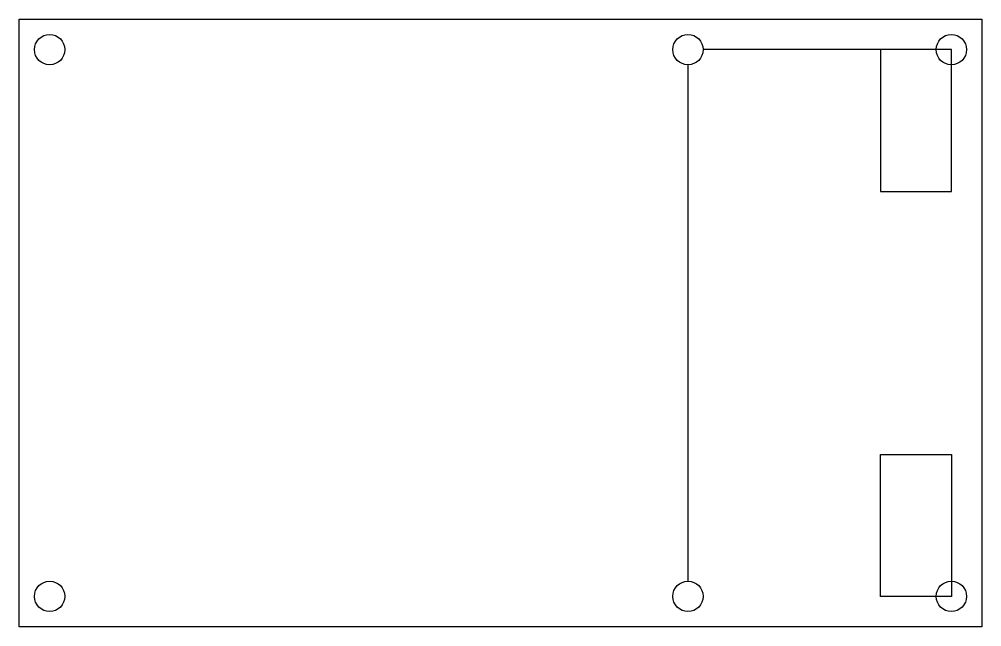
# Model space of a CAD drawing. Header units: inches. Extents: x 274.6 to 369.6, y 439.2 to 499.2.
import ezdxf

# ---------------------------------------------------------------- set-up
doc = ezdxf.new("R2010")
doc.units = ezdxf.units.IN
doc.header["$MEASUREMENT"] = 0

msp = doc.modelspace()

# ---------------------------------------------------------------- linework, layer by layer
for p, q in [((365.133, 496.226), (342.133, 496.226)), ((340.633, 494.726), (340.633, 443.726))]:
    msp.add_line(p, q)
for points in [[(274.633, 499.226), (369.633, 499.226), (369.633, 439.226), (274.633, 439.226)], [(366.633, 496.226), (359.633, 496.226), (359.633, 482.226), (366.633, 482.226)], [(366.633, 442.226), (359.633, 442.226), (359.633, 456.226), (366.633, 456.226)]]:
    msp.add_lwpolyline(points, close=True)
for centre in [(277.633, 496.226), (340.633, 496.226), (366.633, 496.226), (277.633, 442.226), (340.633, 442.226), (366.633, 442.226)]:
    msp.add_circle(centre, 1.5)

doc.saveas('drawing.dxf')
